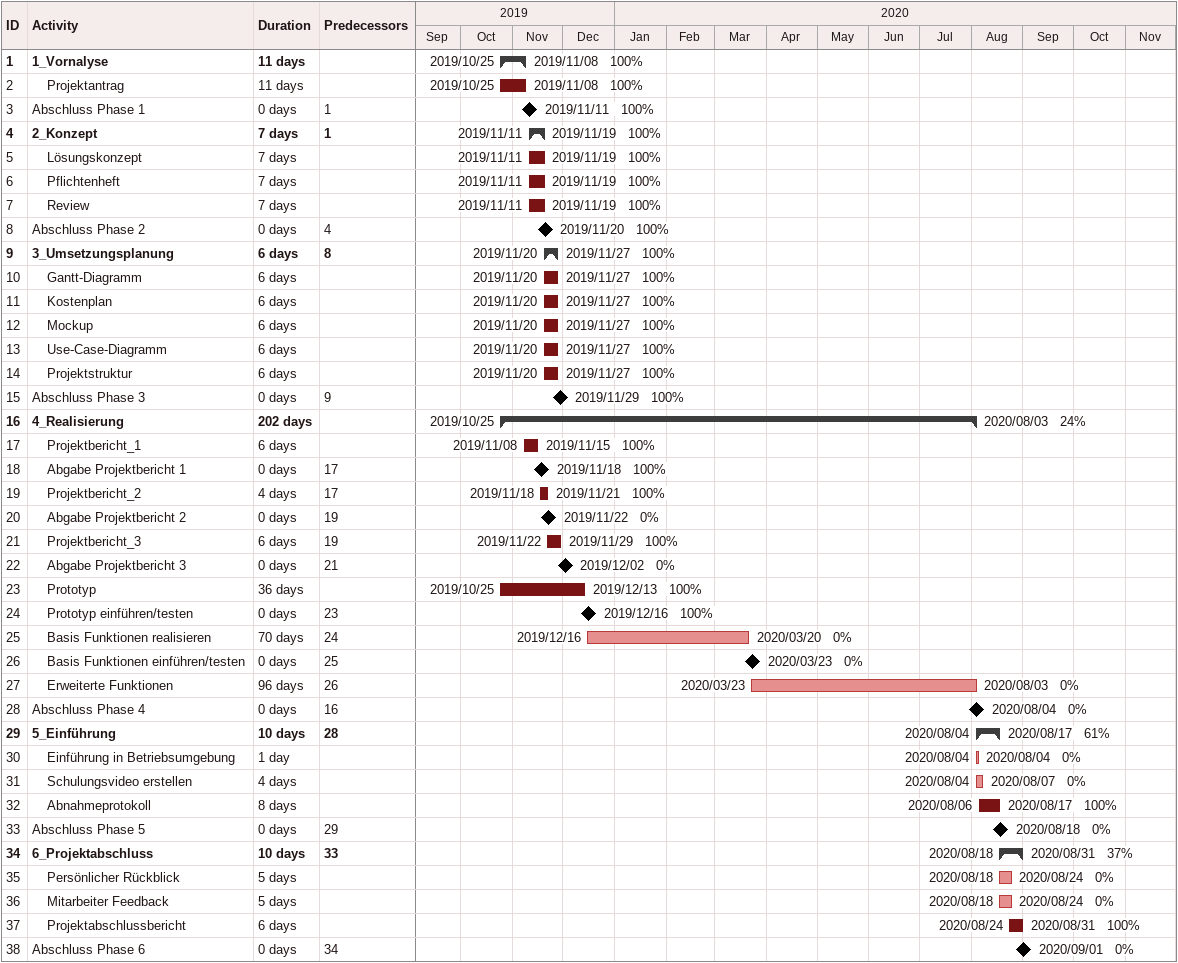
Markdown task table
| ID | Level | Task | Duration | Start | Finish | Predecessors | % complete |
|---|---|---|---|---|---|---|---|
| 1 | 1 | **1_Vornalyse** | 11d | 2019-10-25 | 2019-11-08 |  | 100 |
| 2 | 2 | Projektantrag | 11d | 2019-10-25 | 2019-11-08 |  | 100 |
| 3 | 1 | Abschluss Phase 1 | 0d | 2019-11-11 | 2019-11-11 | 1 | 100 |
| 4 | 1 | **2_Konzept** | 7d | 2019-11-11 | 2019-11-19 | 1 | 100 |
| 5 | 2 | Lösungskonzept | 7d | 2019-11-11 | 2019-11-19 |  | 100 |
| 6 | 2 | Pflichtenheft | 7d | 2019-11-11 | 2019-11-19 |  | 100 |
| 7 | 2 | Review | 7d | 2019-11-11 | 2019-11-19 |  | 100 |
| 8 | 1 | Abschluss Phase 2 | 0d | 2019-11-20 | 2019-11-20 | 4 | 100 |
| 9 | 1 | **3_Umsetzungsplanung** | 6d | 2019-11-20 | 2019-11-27 | 8 | 100 |
| 10 | 2 | Gantt-Diagramm | 6d | 2019-11-20 | 2019-11-27 |  | 100 |
| 11 | 2 | Kostenplan | 6d | 2019-11-20 | 2019-11-27 |  | 100 |
| 12 | 2 | Mockup | 6d | 2019-11-20 | 2019-11-27 |  | 100 |
| 13 | 2 | Use-Case-Diagramm | 6d | 2019-11-20 | 2019-11-27 |  | 100 |
| 14 | 2 | Projektstruktur | 6d | 2019-11-20 | 2019-11-27 |  | 100 |
| 15 | 1 | Abschluss Phase 3 | 0d | 2019-11-29 | 2019-11-29 | 9 | 100 |
| 16 | 1 | **4_Realisierung** | 202d | 2019-10-25 | 2020-08-03 |  | 24 |
| 17 | 2 | Projektbericht_1 | 6d | 2019-11-08 | 2019-11-15 |  | 100 |
| 18 | 2 | Abgabe Projektbericht 1 | 0d | 2019-11-18 | 2019-11-18 | 17 | 100 |
| 19 | 2 | Projektbericht_2 | 4d | 2019-11-18 | 2019-11-21 | 17 | 100 |
| 20 | 2 | Abgabe Projektbericht 2 | 0d | 2019-11-22 | 2019-11-22 | 19 | 0 |
| 21 | 2 | Projektbericht_3 | 6d | 2019-11-22 | 2019-11-29 | 19 | 100 |
| 22 | 2 | Abgabe Projektbericht 3 | 0d | 2019-12-02 | 2019-12-02 | 21 | 0 |
| 23 | 2 | Prototyp | 36d | 2019-10-25 | 2019-12-13 |  | 100 |
| 24 | 2 | Prototyp einführen/testen | 0d | 2019-12-16 | 2019-12-16 | 23 | 100 |
| 25 | 2 | Basis Funktionen realisieren | 70d | 2019-12-16 | 2020-03-20 | 24 | 0 |
| 26 | 2 | Basis Funktionen einführen/testen | 0d | 2020-03-23 | 2020-03-23 | 25 | 0 |
| 27 | 2 | Erweiterte Funktionen | 96d | 2020-03-23 | 2020-08-03 | 26 | 0 |
| 28 | 1 | Abschluss Phase 4 | 0d | 2020-08-04 | 2020-08-04 | 16 | 0 |
| 29 | 1 | **5_Einführung** | 10d | 2020-08-04 | 2020-08-17 | 28 | 61 |
| 30 | 2 | Einführung in Betriebsumgebung | 1d | 2020-08-04 | 2020-08-04 |  | 0 |
| 31 | 2 | Schulungsvideo erstellen | 4d | 2020-08-04 | 2020-08-07 |  | 0 |
| 32 | 2 | Abnahmeprotokoll | 8d | 2020-08-06 | 2020-08-17 |  | 100 |
| 33 | 1 | Abschluss Phase 5 | 0d | 2020-08-18 | 2020-08-18 | 29 | 0 |
| 34 | 1 | **6_Projektabschluss** | 10d | 2020-08-18 | 2020-08-31 | 33 | 37 |
| 35 | 2 | Persönlicher Rückblick | 5d | 2020-08-18 | 2020-08-24 |  | 0 |
| 36 | 2 | Mitarbeiter Feedback | 5d | 2020-08-18 | 2020-08-24 |  | 0 |
| 37 | 2 | Projektabschlussbericht | 6d | 2020-08-24 | 2020-08-31 |  | 100 |
| 38 | 1 | Abschluss Phase 6 | 0d | 2020-09-01 | 2020-09-01 | 34 | 0 |
